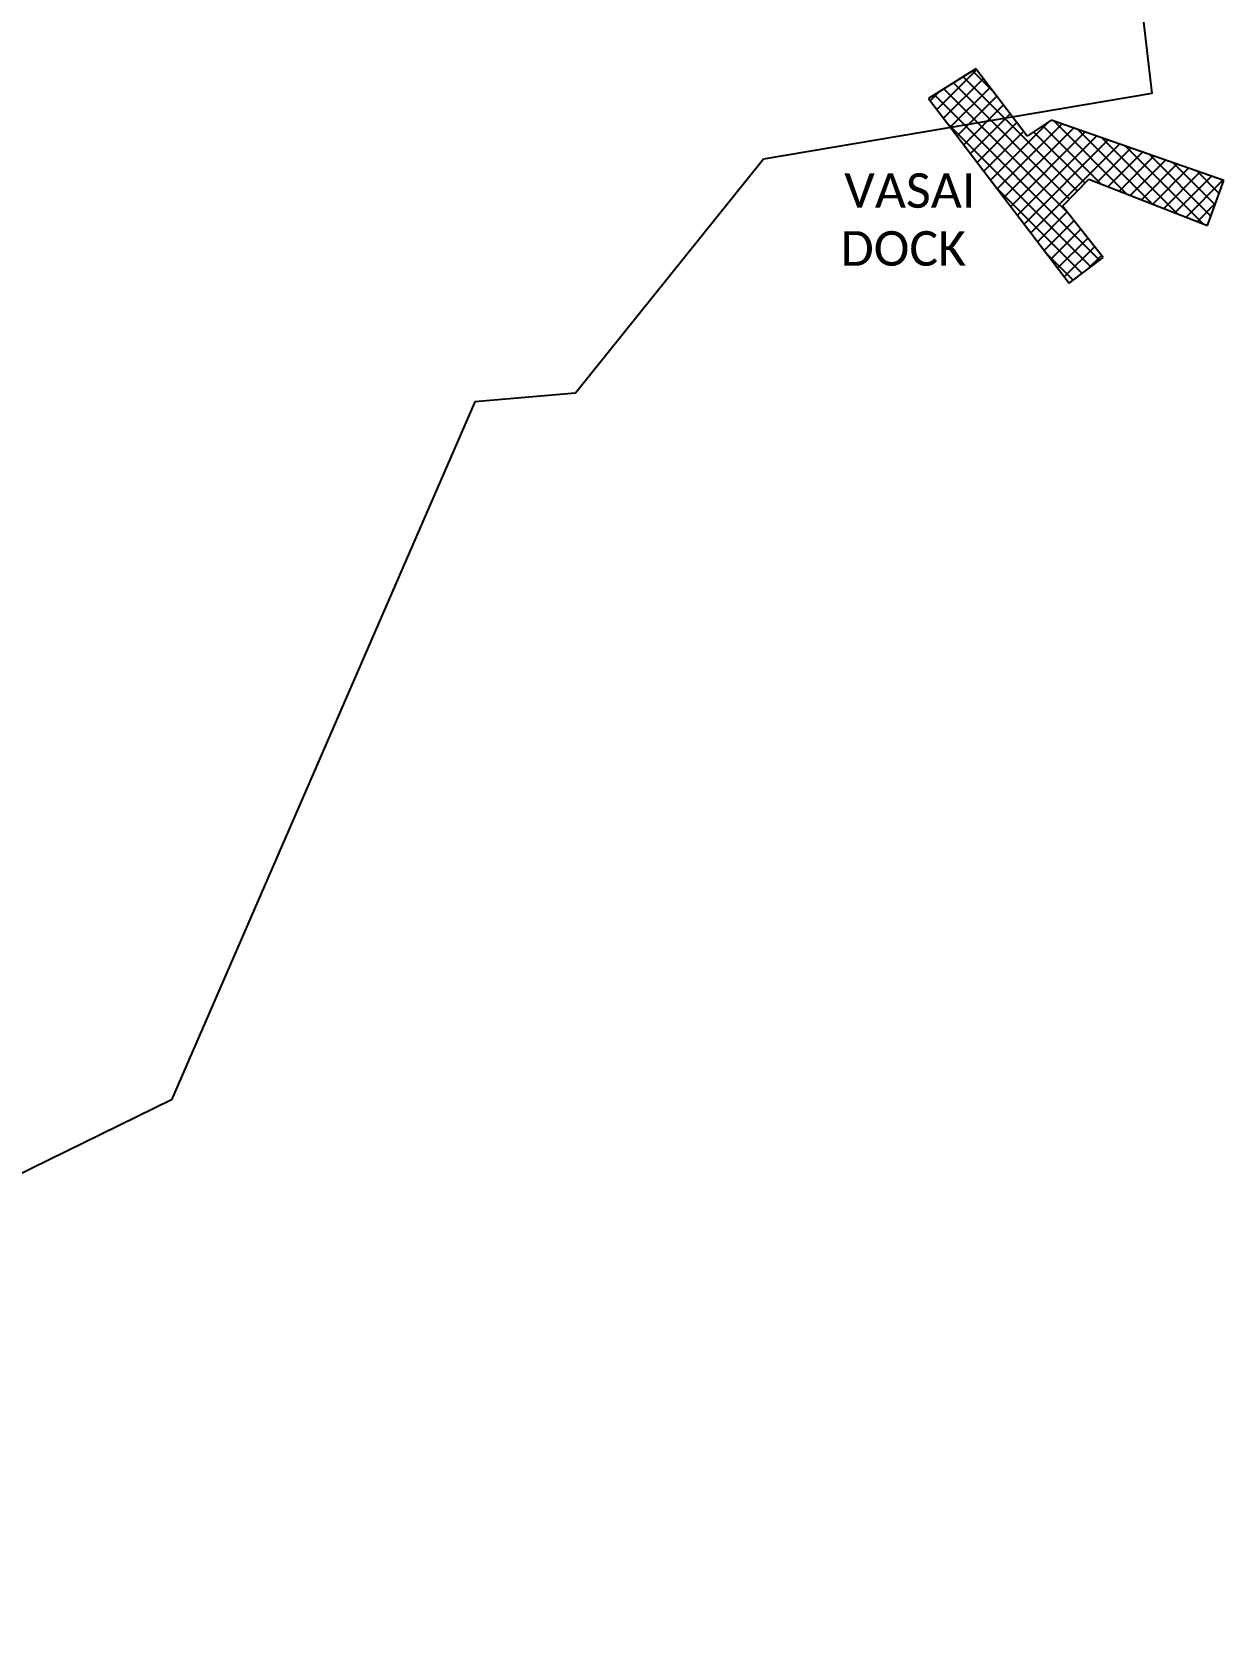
# Model space of a CAD drawing. Header units: metres. Extents: x 268124 to 271097, y 2138069 to 2140457.
# Drawn here: x 270652.8 to 270997.6, y 2138264.2 to 2138731.4 of the extents above; entities that cross this region are included whole.
import ezdxf

# ---------------------------------------------------------------- set-up
doc = ezdxf.new("R2010")
doc.units = ezdxf.units.M
for name, color, linetype in [('PORT', 5, 'Continuous'), ('PORT TEXT', 7, 'Continuous'), ('village', 3, 'Continuous')]:
    doc.layers.add(name, color=color, linetype=linetype)
doc.styles.get("Standard").update_dxf_attribs({"font": 'calibri.ttf'})

msp = doc.modelspace()

# ---------------------------------------------------------------- linework, layer by layer
at = {"layer": 'PORT'}
for p, q in [((270925.91, 2138720.85), (270912.18, 2138712.28)), ((270940.77, 2138701.33), (270925.91, 2138720.85)), ((270912.18, 2138712.28), (270952.84, 2138658.84)), ((270947.64, 2138705.97), (270940.77, 2138701.33)), ((270997.6, 2138688.53), (270947.64, 2138705.97)), ((270950.99, 2138681.1), (270958.6, 2138688.9)), ((270958.6, 2138688.9), (270992.95, 2138675.54)), ((270992.95, 2138675.54), (270997.6, 2138688.53)), ((270962.69, 2138666.26), (270950.99, 2138681.1)), ((270952.84, 2138658.84), (270962.69, 2138666.26))]:
    msp.add_line(p, q, dxfattribs=at)
at = {"layer": 'PORT', "linetype": 'Continuous'}
for p, q in [((270914.6, 2138709.09), (270926.1, 2138720.59)), ((270930.94, 2138714.25), (270924.94, 2138720.24)), ((270916.54, 2138706.54), (270928.04, 2138718.04)), ((270952.39, 2138679.33), (270916.65, 2138715.07)), ((270918.48, 2138703.99), (270929.99, 2138715.5)), ((270953.02, 2138683.18), (270919.41, 2138716.79)), ((270955.24, 2138685.46), (270922.18, 2138718.52)), ((270912.66, 2138711.64), (270915.16, 2138714.14)), ((270961.7, 2138665.52), (270913.88, 2138713.34)), ((270920.42, 2138701.44), (270931.93, 2138712.95)), ((270922.36, 2138698.89), (270933.87, 2138710.4)), ((270924.3, 2138696.34), (270935.81, 2138707.85)), ((270930.12, 2138688.69), (270946.9, 2138705.47)), ((270969.51, 2138684.66), (270948.49, 2138705.68)), ((270959.15, 2138663.59), (270917.67, 2138705.07)), ((270926.24, 2138693.79), (270937.75, 2138705.3)), ((270928.18, 2138691.24), (270939.69, 2138702.75)), ((270932.06, 2138686.14), (270950.79, 2138704.87)), ((270934, 2138683.59), (270954.12, 2138703.71)), ((270935.95, 2138681.04), (270957.45, 2138702.55)), ((270937.89, 2138678.49), (270960.78, 2138701.38)), ((270957.46, 2138687.73), (270942.61, 2138702.57)), ((270962.16, 2138687.51), (270945.29, 2138704.38)), ((270976.86, 2138681.8), (270955.39, 2138703.27)), ((270984.21, 2138678.94), (270962.29, 2138700.86)), ((270939.83, 2138675.94), (270964.1, 2138700.22)), ((270941.77, 2138673.39), (270967.43, 2138699.06)), ((270960.87, 2138688.01), (270970.76, 2138697.9)), ((270964.11, 2138686.76), (270974.09, 2138696.74)), ((270991.55, 2138676.08), (270969.19, 2138698.45)), ((270967.34, 2138685.5), (270977.42, 2138695.57)), ((270970.57, 2138684.24), (270980.74, 2138694.41)), ((270973.81, 2138682.98), (270984.07, 2138693.25)), ((270993.91, 2138678.22), (270976.09, 2138696.04)), ((270977.04, 2138681.73), (270987.4, 2138692.09)), ((270995.09, 2138681.52), (270982.99, 2138693.63)), ((270980.27, 2138680.47), (270990.73, 2138690.93)), ((270983.5, 2138679.21), (270994.06, 2138689.76)), ((270986.74, 2138677.95), (270997.38, 2138688.6)), ((270996.27, 2138684.83), (270989.89, 2138691.22)), ((270997.46, 2138688.14), (270996.79, 2138688.81)), ((270956.59, 2138661.66), (270931.95, 2138686.29)), ((270943.71, 2138670.84), (270952.3, 2138679.44)), ((270989.97, 2138676.7), (270995.26, 2138681.98)), ((270945.65, 2138668.29), (270954.28, 2138676.93)), ((270947.59, 2138665.74), (270956.26, 2138674.42)), ((270949.53, 2138663.19), (270958.24, 2138671.9)), ((270951.47, 2138660.64), (270960.22, 2138669.39)), ((270954.03, 2138659.73), (270946.24, 2138667.51)), ((270958.15, 2138662.84), (270962.19, 2138666.88))]:
    msp.add_line(p, q, dxfattribs=at)
at = {"layer": 'village', "color": 3}
for p, q in [((270957.47, 2138880.42), (270976.83, 2138713.68)), ((270976.83, 2138713.68), (270864.4, 2138694.71)), ((270864.4, 2138694.71), (270809.99, 2138626.99)), ((270809.99, 2138626.99), (270780.86, 2138624.46)), ((270780.86, 2138624.46), (270693.09, 2138422.5)), ((270693.09, 2138422.5), (270370.22, 2138264.17))]:
    msp.add_line(p, q, dxfattribs=at)

# ---------------------------------------------------------------- texts
at = {"layer": 'PORT TEXT'}
for s, p in [('VASAI', (270887.79, 2138680.64)), ('DOCK', (270886.73, 2138663.88))]:
    msp.add_text(s, height=10, dxfattribs=at).set_placement(p)

doc.saveas('drawing.dxf')
